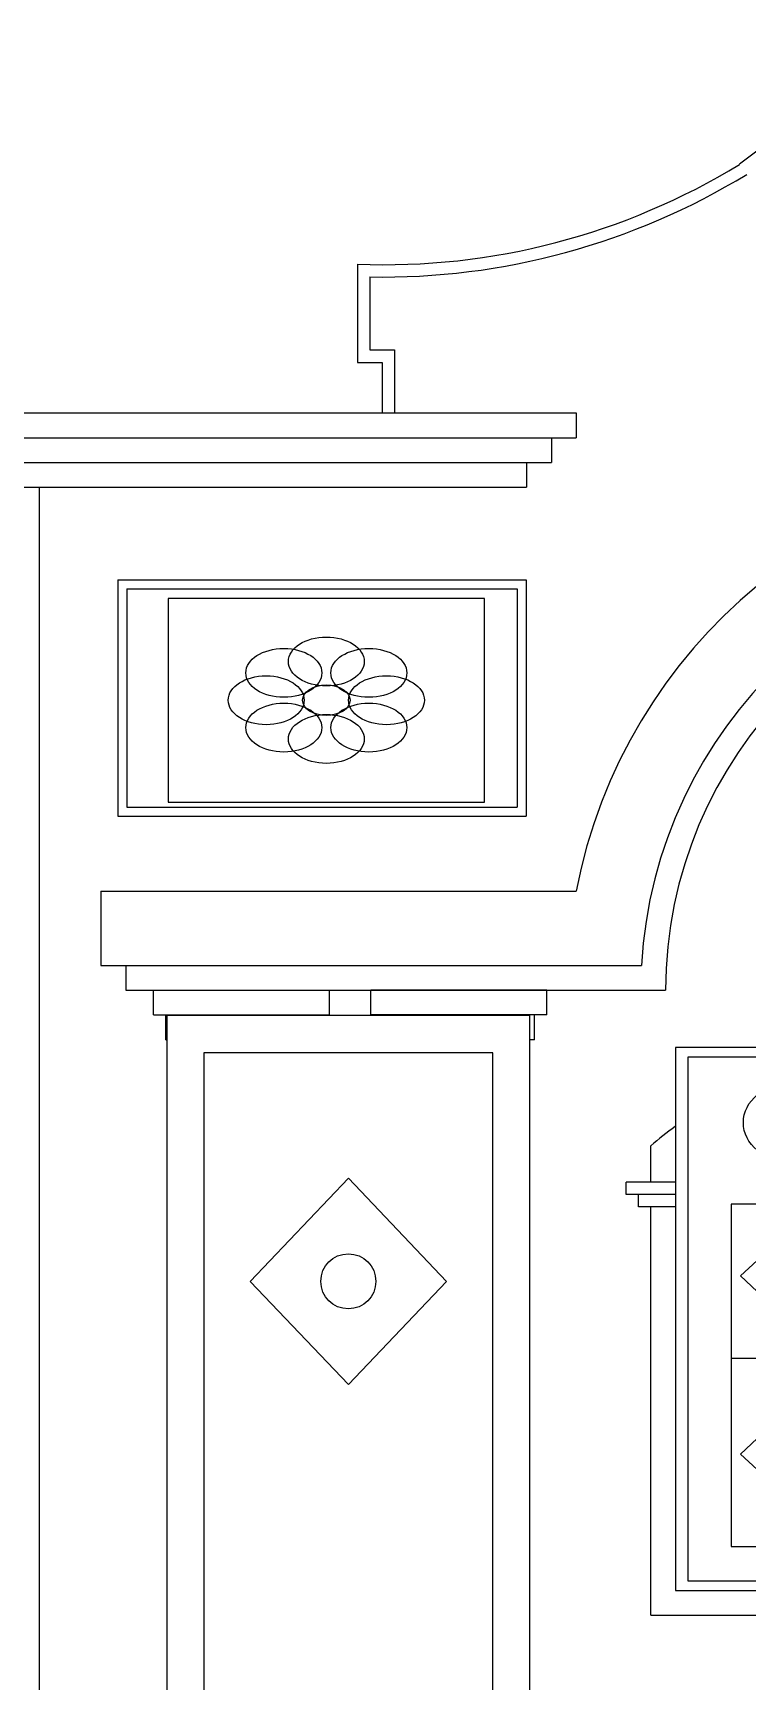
# Model space of a CAD drawing. Header units: inches. Extents: x 330 to 939, y 702 to 1608.
# Drawn here: x 762.1 to 788.1, y 823.5 to 883.3 of the extents above; entities that cross this region are included whole.
import ezdxf

# ---------------------------------------------------------------- set-up
doc = ezdxf.new("R2010")
doc.units = ezdxf.units.IN
doc.header["$MEASUREMENT"] = 0
for name, color, linetype, lineweight in [('01_EXISTING_RETAINED', 7, 'Continuous', 25), ('02_NEW_FACADE', 7, 'Continuous', 25), ('03_NEW_WINDOWS', 7, 'Continuous', 25)]:
    doc.layers.add(name, color=color, linetype=linetype, lineweight=lineweight)

# ---------------------------------------------------------------- blocks, each defined once
blk = doc.blocks.new('C_WINDOW_20')
at = {"layer": '03_NEW_WINDOWS'}
for points in [[(6.307, -9.862), (6.307, 9.862), (-6.307, 9.862), (-6.307, -9.862)], [(5.866, -9.507), (5.866, 9.507), (-5.866, 9.507), (-5.866, -9.507)], [(-0.694, 7.13), (0, 8.325), (0.694, 7.13), (0, 5.935)], [(4.289, -8.262), (4.289, 4.171), (-4.289, 4.171), (-4.289, -8.262)], [(-3.945, 1.56), (-3.345, 2.12), (-2.746, 1.56), (-3.345, 1.001)], [(2.746, 1.56), (3.345, 2.12), (3.945, 1.56), (3.345, 1.001)], [(-3.945, -4.905), (-3.345, -4.345), (-2.746, -4.905), (-3.345, -5.464)], [(2.746, -4.905), (3.345, -4.345), (3.945, -4.905), (3.345, -5.464)]]:
    blk.add_lwpolyline(points, close=True, dxfattribs=at)
for points in [[(-2.402, -8.262), (-2.402, 4.171)], [(2.402, -8.262), (2.402, 4.171)], [(-4.289, -1.424), (4.289, -1.424)]]:
    blk.add_lwpolyline(points, dxfattribs=at)
for centre in [(-2.144, 7.13), (2.144, 7.13)]:
    blk.add_ellipse(centre, major_axis=(1.703, 0), ratio=0.835357, dxfattribs=at)

msp = doc.modelspace()

# ---------------------------------------------------------------- linework, layer by layer
at = {"layer": '01_EXISTING_RETAINED'}
for p, q in [((773.933, 874.933), (773.933, 871.368)), ((774.383, 874.47), (774.383, 871.818)), ((773.933, 871.368), (774.832, 871.368)), ((774.383, 871.818), (775.282, 871.818)), ((774.832, 871.368), (774.832, 869.531)), ((775.282, 871.818), (775.282, 869.531)), ((759.216, 869.531), (781.877, 869.531)), ((781.877, 869.531), (781.877, 868.632)), ((759.216, 868.632), (781.877, 868.632)), ((780.978, 868.632), (780.978, 867.733)), ((760.115, 867.733), (780.978, 867.733)), ((780.079, 867.733), (780.079, 866.834)), ((761.014, 866.834), (780.079, 866.834)), ((762.363, 866.834), (762.363, 764.974)), ((765.222, 863.477), (765.222, 854.888)), ((765.222, 863.477), (780.064, 863.477)), ((765.556, 863.143), (779.73, 863.143)), ((765.556, 863.143), (765.556, 855.223)), ((779.73, 863.143), (779.73, 855.223)), ((780.064, 863.477), (780.064, 854.888)), ((765.556, 855.223), (779.73, 855.223)), ((765.222, 854.888), (780.064, 854.888)), ((764.61, 852.166), (781.877, 852.166)), ((764.61, 852.166), (764.61, 849.469)), ((764.61, 849.469), (784.256, 849.469)), ((765.509, 849.469), (765.509, 848.57)), ((765.509, 848.57), (785.13, 848.57)), ((766.523, 848.57), (772.918, 848.57)), ((766.523, 847.672), (766.523, 848.57)), ((772.918, 847.672), (772.918, 848.57)), ((774.418, 847.672), (774.418, 848.57)), ((780.813, 848.57), (774.418, 848.57)), ((780.813, 847.672), (780.813, 848.57)), ((766.523, 847.672), (772.918, 847.672)), ((766.972, 846.773), (766.972, 847.672)), ((772.469, 847.65), (772.469, 847.672)), ((780.813, 847.672), (774.418, 847.672)), ((774.867, 847.65), (774.867, 847.672)), ((780.364, 846.773), (780.364, 847.672)), ((766.972, 846.773), (767, 846.773)), ((780.364, 846.773), (780.2, 846.773)), ((784.595, 841.604), (784.595, 842.918)), ((785.479, 841.604), (783.696, 841.604)), ((783.696, 841.155), (783.696, 841.604)), ((785.479, 841.155), (783.696, 841.155)), ((784.146, 840.705), (784.146, 841.155)), ((785.479, 840.705), (784.146, 840.705)), ((784.595, 825.873), (784.595, 840.715)), ((784.595, 825.873), (799.007, 825.873))]:
    msp.add_line(p, q, dxfattribs=at)
for centre, radius, start, end in [((801.676, 861.021), 22.355, 93.67585, 128.3188), ((774.875, 899.702), 24.788, 267.82193, 301.46762), ((774.82, 899.895), 25.429, 269.01527, 301.42406), ((800.565, 848.57), 19.031, 10.89035, 169.10965), ((800.565, 848.57), 16.334, 3.15459, 176.84541), ((800.565, 848.57), 15.436, 0, 180), ((791.801, 834.775), 10.874, 125.55125, 131.50718)]:
    msp.add_arc(centre, radius, start, end, dxfattribs=at)
at = {"layer": '02_NEW_FACADE'}
for points in [[(778.55, 855.4), (778.55, 862.8), (767.05, 862.8), (767.05, 855.4)], [(780.2, 766.9), (780.2, 847.65), (767, 847.65), (767, 766.9)], [(778.85, 768.25), (778.85, 846.3), (768.35, 846.3), (768.35, 768.25)], [(770.036, 838), (773.6, 841.75), (777.164, 838), (773.6, 834.25)]]:
    msp.add_lwpolyline(points, close=True, dxfattribs=at)
msp.add_circle((773.6, 838), 1, dxfattribs=at)
for centre, major_axis in [((772.8, 860.506), (1.38, 0)), ((771.255, 860.094), (1.38, 0)), ((774.345, 860.094), (1.38, 0)), ((770.615, 859.1), (1.38, 0)), ((774.985, 859.1), (1.38, 0)), ((772.8, 859.1), (0.862, 0)), ((771.255, 858.106), (1.38, 0)), ((774.345, 858.106), (1.38, 0)), ((772.8, 857.694), (1.38, 0))]:
    msp.add_ellipse(centre, major_axis=major_axis, ratio=0.643478, dxfattribs=at)

# ---------------------------------------------------------------- block references
at = {"layer": '03_NEW_WINDOWS'}
msp.add_blockref('C_WINDOW_20', (791.801, 836.634), dxfattribs=at)

doc.saveas('drawing.dxf')
